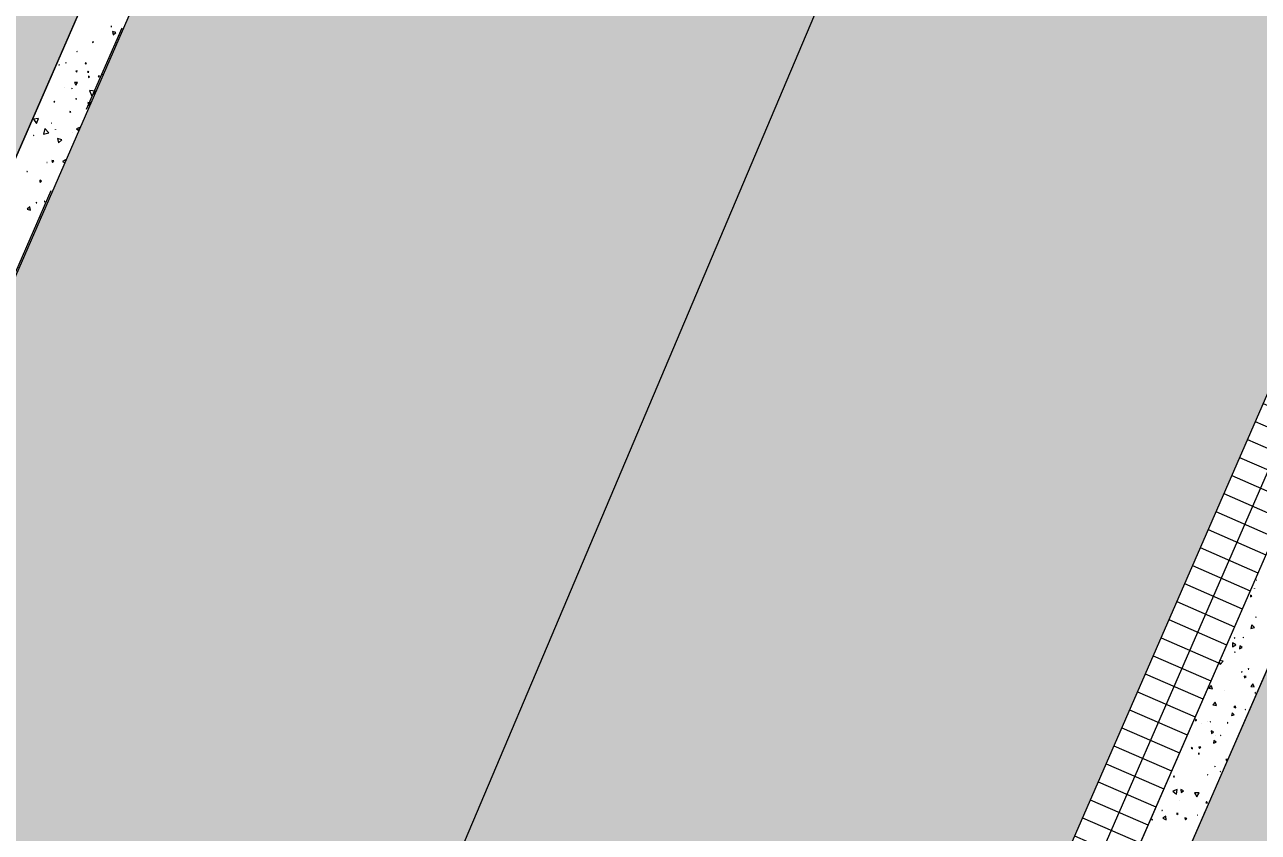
# Model space of a CAD drawing. Header units: millimetres. Extents: x -99530 to 1067232, y -97212 to 137997.
# Drawn here: x 72750 to 76674, y -26868 to -24299 of the extents above; entities that cross this region are included whole.
import ezdxf

# ---------------------------------------------------------------- set-up
doc = ezdxf.new("R2010")
doc.units = ezdxf.units.MM
doc.header["$MEASUREMENT"] = 0
doc.linetypes.add('Dashed', pattern=[564.444447, 282.222223, -282.222223])
for name, color, linetype, lineweight in [('New_A-20-M_Hard_Landscape-Phase 1_Pen_No__1', 7, 'Continuous', 13), ('New_A-20-M_Hard_Landscape-Phase 1_Pen_No__101', 252, 'Continuous', 15), ('New_A-20-M_Hard_Landscape-Phase 1_Pen_No__85', 8, 'Continuous', 20), ('New_A-20-M_Hard_Landscape-Phase 2_Pen_No__1', 7, 'Continuous', 13)]:
    doc.layers.add(name, color=color, linetype=linetype, lineweight=lineweight)
doc.layers.add('New_A-20-M_Hard_Landscape-Phase 1_Pen_No__142', color=7, linetype='Continuous', lineweight=0, true_color=0xeeeeee)
doc.layers.add('New_A-20-M_Hard_Landscape-Phase 1_Pen_No__145', color=7, linetype='Continuous', lineweight=0, true_color=0xa6a6a6)
doc.layers.add('New_A-20-M_Hard_Landscape-Phase 2', color=7, linetype='Continuous')
doc.styles.add('GENERATED_STYLE_4', font='')
doc.styles.get('GENERATED_STYLE_4').set_extended_font_data('Swis721 BT')
doc.dimstyles.new('GENERATED_STYLE__1', dxfattribs={"dimtxt": 250, "dimasz": 95, "dimexe": 0.18, "dimexo": 0, "dimgap": 0.09, "dimtad": 1, "dimdec": 0, "dimzin": 0, "dimdsep": 46, "dimtxsty": 'GENERATED_STYLE_4', "dimblk": 'ARROWHEAD_2', "dimblk1": 'ARROWHEAD_2', "dimblk2": 'ARROWHEAD_2', "dimcen": 0.09, "dimclrd": 7, "dimclre": 7, "dimclrt": 7, "dimadec": 0, "dimazin": 0, "dimtfac": 1, "dimtdec": 4, "dimtmove": 0, "dimatfit": 3, "dimfxl": 1, "dimtolj": 1, "dimtzin": 0, "dimarcsym": 0})

# ---------------------------------------------------------------- blocks, each defined once
blk = doc.blocks.new('*X178')
at = {"layer": 'New_A-20-M_Hard_Landscape-Phase 1_Pen_No__101', "linetype": 'Continuous'}
for p, q in [((76662, -26091.9), (76661.4, -26092.3)), ((76661.4, -26092.3), (76662, -26092.6)), ((76662, -26092.6), (76662, -26091.9)), ((76667.7, -26065.7), (76667.5, -26066.1)), ((76667.5, -26066.1), (76667.9, -26066.1)), ((76667.9, -26066.1), (76667.7, -26065.7)), ((76653.2, -26115.9), (76648.9, -26113.9)), ((76648.9, -26113.9), (76649.3, -26118.7)), ((76649.3, -26118.7), (76653.2, -26115.9)), ((76653.7, -26207.6), (76649.7, -26219.5)), ((76662, -26216.9), (76653.7, -26207.6)), ((76667, -26182.6), (76665.7, -26183.9)), ((76665.7, -26183.9), (76667.5, -26184.3)), ((76667.5, -26184.3), (76667, -26182.6)), ((76598.5, -26248.9), (76598, -26250.2)), ((76598, -26250.2), (76599.4, -26250.1)), ((76599.4, -26250.1), (76598.5, -26248.9)), ((76626, -26247.7), (76625.6, -26249.2)), ((76625.6, -26249.2), (76627.1, -26248.8)), ((76627.1, -26248.8), (76626, -26247.7)), ((76649.7, -26219.5), (76662, -26216.9)), ((76592.3, -26265.4), (76592, -26277.6)), ((76592, -26277.6), (76602.6, -26271.8)), ((76602.6, -26271.8), (76592.3, -26265.4)), ((76614.9, -26275.4), (76614.6, -26284.1)), ((76614.6, -26284.1), (76622.3, -26280)), ((76622.3, -26280), (76614.9, -26275.4)), ((76549.5, -26325), (76552.8, -26334.7)), ((76562.2, -26324.1), (76550.9, -26321.8)), ((76552.8, -26334.7), (76562.2, -26324.1)), ((76598.7, -26294.6), (76599.5, -26296.6)), ((76600.8, -26294.9), (76598.7, -26294.6)), ((76599.5, -26296.6), (76600.8, -26294.9)), ((76621.2, -26356.2), (76620.5, -26358.3)), ((76620.5, -26358.3), (76622.8, -26357.8)), ((76622.8, -26357.8), (76621.2, -26356.2)), ((76643, -26346.6), (76641.5, -26348.6)), ((76641.5, -26348.6), (76644, -26348.9)), ((76644, -26348.9), (76643, -26346.6)), ((76523.6, -26400.7), (76516.7, -26409.7)), ((76527.9, -26411.2), (76523.6, -26400.7)), ((76635.1, -26372.9), (76628.9, -26370.9)), ((76628.9, -26370.9), (76630.3, -26377.2)), ((76630.3, -26377.2), (76635.1, -26372.9)), ((76656.8, -26395.9), (76650.6, -26404.1)), ((76650.6, -26404.1), (76660.8, -26405.4)), ((76660.8, -26405.4), (76656.8, -26395.9)), ((76516.7, -26409.7), (76527.9, -26411.2)), ((76565.8, -26417.8), (76565.6, -26418)), ((76565.6, -26418), (76565.9, -26418.1)), ((76565.9, -26418.1), (76565.8, -26417.8)), ((76664.6, -26423), (76663.1, -26424.7)), ((76663.1, -26424.7), (76665.4, -26425.2)), ((76665.4, -26425.2), (76664.6, -26423)), ((76537.1, -26454), (76529.8, -26462.6)), ((76529.8, -26462.6), (76540.9, -26464.7)), ((76540.9, -26464.7), (76537.1, -26454)), ((76600.6, -26465.8), (76596.2, -26470.2)), ((76596.2, -26470.2), (76602.3, -26471.8)), ((76602.3, -26471.8), (76600.6, -26465.8)), ((76632.7, -26476.2), (76631.9, -26477.1)), ((76631.9, -26477.1), (76633.2, -26477.3)), ((76633.2, -26477.3), (76632.7, -26476.2)), ((76474.2, -26508.8), (76473.7, -26513.6)), ((76473.7, -26513.6), (76478.1, -26511.7)), ((76478.1, -26511.7), (76474.2, -26508.8)), ((76492.3, -26520.4), (76492.3, -26520.5)), ((76492.3, -26520.5), (76492.4, -26520.4)), ((76492.4, -26520.4), (76492.3, -26520.4)), ((76513.6, -26516.3), (76513.3, -26516.4)), ((76513.3, -26516.4), (76513.4, -26516.6)), ((76513.4, -26516.6), (76513.6, -26516.3)), ((76521.7, -26515.7), (76521.4, -26516.1)), ((76521.4, -26516.1), (76521.9, -26516.2)), ((76521.9, -26516.2), (76521.7, -26515.7)), ((76576.6, -26518.6), (76575.1, -26519.7)), ((76575.1, -26519.7), (76576.8, -26520.5)), ((76576.8, -26520.5), (76576.6, -26518.6)), ((76591.3, -26488.3), (76589, -26496.3)), ((76589, -26496.3), (76597, -26494.3)), ((76597, -26494.3), (76591.3, -26488.3)), ((76531.6, -26548.1), (76523.9, -26545.5)), ((76523.9, -26545.5), (76525.5, -26553.5)), ((76525.5, -26553.5), (76531.6, -26548.1)), ((76538.6, -26560.7), (76538.5, -26560.7)), ((76538.5, -26560.7), (76538.5, -26560.8)), ((76538.5, -26560.8), (76538.6, -26560.7)), ((76554.4, -26559.6), (76553.3, -26560)), ((76553.3, -26560), (76554.2, -26560.7)), ((76554.2, -26560.7), (76554.4, -26559.6)), ((76464, -26597.6), (76460.4, -26600.7)), ((76460.4, -26600.7), (76464.9, -26602.3)), ((76464.9, -26602.3), (76464, -26597.6)), ((76491.3, -26596.7), (76484.7, -26595.6)), ((76484.7, -26595.6), (76487.1, -26601.9)), ((76487.1, -26601.9), (76491.3, -26596.7)), ((76532.8, -26575.7), (76531.1, -26584.9)), ((76531.1, -26584.9), (76540, -26581.8)), ((76540, -26581.8), (76532.8, -26575.7)), ((76487.3, -26617.8), (76483.7, -26615.8)), ((76483.7, -26615.8), (76483.8, -26619.9)), ((76483.8, -26619.9), (76487.3, -26617.8)), ((76571.2, -26635.9), (76574.8, -26642.4)), ((76577.6, -26636), (76571.2, -26635.9)), ((76536.6, -26657.9), (76535.3, -26659.2)), ((76535.3, -26659.2), (76537.1, -26659.7)), ((76537.1, -26659.7), (76536.6, -26657.9)), ((76553.3, -26673.9), (76553, -26674.2)), ((76553, -26674.2), (76553.4, -26674.2)), ((76553.4, -26674.2), (76553.3, -26673.9)), ((76392.6, -26706.3), (76392.5, -26706.7)), ((76392.5, -26706.7), (76392.8, -26706.6)), ((76392.8, -26706.6), (76392.6, -26706.3)), ((76405.8, -26688.3), (76404.3, -26691.5)), ((76404.3, -26691.5), (76407.8, -26691.2)), ((76407.8, -26691.2), (76405.8, -26688.3)), ((76512.9, -26683.7), (76512.5, -26685)), ((76512.5, -26685), (76513.8, -26684.7)), ((76513.8, -26684.7), (76512.9, -26683.7)), ((76415.8, -26731.7), (76401.9, -26737.2)), ((76401.9, -26737.2), (76413.6, -26746.5)), ((76413.6, -26746.5), (76415.8, -26731.7)), ((76436.4, -26736.2), (76427.6, -26732.3)), ((76427.6, -26732.3), (76428.7, -26741.8)), ((76428.7, -26741.8), (76436.4, -26736.2)), ((76485.8, -26741.9), (76470.7, -26742.7)), ((76470.7, -26742.7), (76478.9, -26755.3)), ((76478.9, -26755.3), (76485.8, -26741.9)), ((76369.1, -26798.7), (76367.1, -26798.2)), ((76367.1, -26798.2), (76367.7, -26800.2)), ((76367.7, -26800.2), (76369.1, -26798.7)), ((76423.6, -26765.9), (76423.3, -26765.9)), ((76423.3, -26765.9), (76423.4, -26766.2)), ((76423.4, -26766.2), (76423.6, -26765.9)), ((76509.7, -26769.5), (76506.8, -26773.9)), ((76506.8, -26773.9), (76512, -26774.3)), ((76512, -26774.3), (76509.7, -26769.5)), ((76336.2, -26826.4), (76335.3, -26827.8)), ((76335.3, -26827.8), (76337, -26827.8)), ((76337, -26827.8), (76336.2, -26826.4)), ((76380.3, -26816.6), (76370.5, -26822.6)), ((76370.5, -26822.6), (76380.6, -26828.1)), ((76380.6, -26828.1), (76380.3, -26816.6)), ((76414.4, -26807.1), (76415.3, -26811.5)), ((76418.7, -26808.5), (76414.4, -26807.1)), ((76415.3, -26811.5), (76418.7, -26808.5)), ((76446.5, -26823.7), (76440.8, -26822.1)), ((76440.8, -26822.1), (76442.2, -26827.9)), ((76442.2, -26827.9), (76446.5, -26823.7)), ((76481.3, -26813.1), (76481.1, -26813)), ((76481.1, -26813), (76481.1, -26813.2)), ((76481.1, -26813.2), (76481.3, -26813.1)), ((76500.4, -26805.3), (76500.4, -26805.4)), ((76500.4, -26805.4), (76500.5, -26805.3)), ((76500.5, -26805.3), (76500.4, -26805.3))]:
    blk.add_line(p, q, dxfattribs=at)
blk = doc.blocks.new('Fill_1_1', base_point=(0, 0))
at = {"layer": 'New_A-20-M_Hard_Landscape-Phase 1_Pen_No__1', "linetype": 'Continuous'}
for p, q in [((78759.7, -21256.4), (71121.1, -38774.2)), ((71258.6, -38834.1), (78897.2, -21316.3))]:
    blk.add_line(p, q, dxfattribs=at)
at = {"layer": 'New_A-20-M_Hard_Landscape-Phase 1_Pen_No__101', "linetype": 'Continuous'}
blk.add_blockref('*X178', (0, 0), dxfattribs=at)
blk = doc.blocks.new('*X182')
at = {"layer": 'New_A-20-M_Hard_Landscape-Phase 1_Pen_No__101', "linetype": 'Continuous'}
for p, q in [((73025.9, -24304.2), (73024.5, -24305.7)), ((73024.5, -24305.7), (73026.6, -24306.1)), ((73026.6, -24306.1), (73025.9, -24304.2)), ((73040.3, -24324.5), (73030, -24320.7)), ((73030, -24320.7), (73031.8, -24331.5)), ((73031.8, -24331.5), (73040.3, -24324.5)), ((72967.5, -24353), (72966.4, -24355.6)), ((72966.4, -24355.6), (72969.3, -24355.2)), ((72969.3, -24355.2), (72967.5, -24353)), ((72871.1, -24381.3), (72871.3, -24381.7)), ((72871.5, -24381.3), (72871.1, -24381.3)), ((72871.3, -24381.7), (72871.5, -24381.3)), ((72916, -24383.8), (72915.7, -24384.7)), ((72915.7, -24384.7), (72916.7, -24384.5)), ((72916.7, -24384.5), (72916, -24383.8)), ((72860.7, -24426.9), (72859.1, -24427.2)), ((72859.1, -24427.2), (72860.3, -24428.4)), ((72860.3, -24428.4), (72860.7, -24426.9)), ((72881.8, -24420.1), (72881, -24421)), ((72881, -24421), (72882.2, -24421.3)), ((72882.2, -24421.3), (72881.8, -24420.1)), ((72943.6, -24419.7), (72942.3, -24424.3)), ((72942.3, -24424.3), (72946.9, -24423)), ((72946.9, -24423), (72943.6, -24419.7)), ((72918.5, -24483.6), (72908.6, -24483.5)), ((72908.6, -24483.5), (72913.4, -24492.1)), ((72917.4, -24445.9), (72913.3, -24446.9)), ((72913.3, -24446.9), (72916.2, -24450)), ((72913.4, -24492.1), (72918.5, -24483.6)), ((72916.2, -24450), (72917.4, -24445.9)), ((72951.7, -24447.3), (72950.4, -24450.6)), ((72950.4, -24450.6), (72953.9, -24450.1)), ((72953.9, -24450.1), (72951.7, -24447.3)), ((72953.2, -24462.8), (72953.1, -24466.9)), ((72953.1, -24466.9), (72956.7, -24464.9)), ((72956.7, -24464.9), (72953.2, -24462.8)), ((72985.8, -24460.6), (72983.5, -24464.8)), ((72983.5, -24464.8), (72988.3, -24464.6)), ((72988.3, -24464.6), (72985.8, -24460.6)), ((72998, -24456.5), (72995.8, -24455.6)), ((72995.8, -24455.6), (72996.2, -24458)), ((72996.2, -24458), (72998, -24456.5)), ((72877, -24498.1), (72876.7, -24498.5)), ((72876.7, -24498.5), (72877.2, -24498.5)), ((72877.2, -24498.5), (72877, -24498.1)), ((72901.1, -24501.1), (72899.7, -24502.7)), ((72899.7, -24502.7), (72901.7, -24503)), ((72901.7, -24503), (72901.1, -24501.1)), ((72956.2, -24508.8), (72963.6, -24526.4)), ((72975.1, -24511.2), (72956.2, -24508.8)), ((72963.6, -24526.4), (72975.1, -24511.2)), ((72844.9, -24542.5), (72843.3, -24544.3)), ((72843.3, -24544.3), (72845.7, -24544.8)), ((72845.7, -24544.8), (72844.9, -24542.5)), ((72913.7, -24533.9), (72912.7, -24535.8)), ((72912.7, -24535.8), (72914.9, -24535.8)), ((72914.9, -24535.8), (72913.7, -24533.9)), ((72960.8, -24547.7), (72951.1, -24546.6)), ((72951.1, -24546.6), (72955.2, -24556)), ((72955.2, -24556), (72960.1, -24549.3)), ((72794.4, -24598.3), (72777.9, -24600.1)), ((72777.9, -24600.1), (72787.6, -24613.5)), ((72787.6, -24613.5), (72794.4, -24598.3)), ((72896.9, -24576.6), (72894.1, -24575.6)), ((72894.1, -24575.6), (72894.6, -24578.6)), ((72894.6, -24578.6), (72896.9, -24576.6)), ((72814.6, -24629.9), (72809.6, -24647.3)), ((72827.2, -24642.9), (72814.6, -24629.9)), ((72836.1, -24612.4), (72836, -24612.3)), ((72836, -24612.3), (72836, -24612.4)), ((72836, -24612.4), (72836.1, -24612.4)), ((72848, -24632.2), (72848, -24632.5)), ((72848.2, -24632.4), (72848, -24632.2)), ((72848, -24632.5), (72848.2, -24632.4)), ((72924.2, -24626.9), (72915.3, -24630.9)), ((72915.3, -24630.9), (72922.3, -24636)), ((72923.5, -24633.2), (72924.2, -24626.9)), ((72779.2, -24651.9), (72778.4, -24651.8)), ((72778.4, -24651.8), (72778.8, -24652.5)), ((72778.8, -24652.5), (72779.2, -24651.9)), ((72809.6, -24647.3), (72827.2, -24642.9)), ((72868.5, -24666.1), (72855.1, -24661)), ((72855.1, -24661), (72857.5, -24675.2)), ((72857.5, -24675.2), (72868.5, -24666.1)), ((72903.3, -24642.1), (72903, -24642.6)), ((72903, -24642.6), (72903.6, -24642.6)), ((72903.6, -24642.6), (72903.3, -24642.1)), ((72821.3, -24737.7), (72821.1, -24737.7)), ((72821.1, -24737.7), (72821.3, -24737.9)), ((72821.3, -24737.9), (72821.3, -24737.7)), ((72836.2, -24731.6), (72838.8, -24737.2)), ((72842.4, -24732.1), (72836.2, -24731.6)), ((72838.8, -24737.2), (72842.4, -24732.1)), ((72880.1, -24729.7), (72870.5, -24734.3)), ((72870.5, -24734.3), (72877.4, -24739)), ((72879.7, -24733.6), (72880.1, -24729.7)), ((72757.8, -24764.9), (72757.2, -24766.5)), ((72757.2, -24766.5), (72758.9, -24766.3)), ((72758.9, -24766.3), (72757.8, -24764.9)), ((72798.2, -24794.2), (72798.1, -24800)), ((72798.1, -24800), (72803.2, -24797.2)), ((72803.2, -24797.2), (72798.2, -24794.2)), ((72852.4, -24796.4), (72852.3, -24796.4)), ((72852.3, -24796.4), (72852.3, -24796.5)), ((72787.2, -24863.8), (72786.6, -24866.2)), ((72786.6, -24866.2), (72788.9, -24865.5)), ((72788.9, -24865.5), (72787.2, -24863.8)), ((72814.2, -24860.2), (72812.6, -24861.7)), ((72812.6, -24861.7), (72814.7, -24862.4)), ((72814.7, -24862.4), (72814.2, -24860.2)), ((72766.2, -24878.6), (72757.9, -24886.1)), ((72757.9, -24886.1), (72768.6, -24889.5)), ((72768.6, -24889.5), (72766.2, -24878.6)), ((72802.1, -24910.6), (72800.7, -24913.1)), ((72800.7, -24913.1), (72801.5, -24913.1)), ((72802.4, -24911.1), (72802.1, -24910.6)), ((72775.4, -24958.8), (72774.9, -24958.8)), ((72774.9, -24958.8), (72775.2, -24959.3)), ((72775.2, -24959.3), (72775.4, -24958.8))]:
    blk.add_line(p, q, dxfattribs=at)
blk = doc.blocks.new('Fill_3_1', base_point=(0, 0))
at = {"layer": 'New_A-20-M_Hard_Landscape-Phase 1_Pen_No__1', "linetype": 'Continuous'}
for p, q in [((69664.3, -31732.2), (74955.7, -19597.6)), ((75093.2, -19657.5), (69804.9, -31785.1))]:
    blk.add_line(p, q, dxfattribs=at)
at = {"layer": 'New_A-20-M_Hard_Landscape-Phase 1_Pen_No__101', "linetype": 'Continuous'}
blk.add_blockref('*X182', (0, 0), dxfattribs=at)
blk = doc.blocks.new('*D440')
at = {"layer": 'New_A-20-M_Hard_Landscape-Phase 2_Pen_No__1', "linetype": 'Continuous'}
for p, q in [((76409.7, -21719), (76322.7, -21603.8)), ((76390, -21605.1), (76366.2, -21661.4)), ((76279.9, -21624.8), (76452.5, -21697.9)), ((76366.2, -21661.4), (71173.1, -33925.7)), ((71086.8, -33889.2), (71259.4, -33962.3)), ((71129.6, -33868.1), (71216.6, -33983.3)), ((71173.1, -33925.7), (71149.3, -33982))]:
    blk.add_line(p, q, dxfattribs=at)
at = {"layer": 'New_A-20-M_Hard_Landscape-Phase 2_Pen_No__1', "insert": (74026.2, -27316), "char_height": 250, "attachment_point": 7, "rotation": 247.0508, "style": 'GENERATED_STYLE_4'}
blk.add_mtext('\\A1;{\\fSwis721 BT|b0|i0|c0|p34;13,318}', dxfattribs=at)
blk = doc.blocks.new('ARROWHEAD_2')
at = {"color": 0, "linetype": 'Continuous', "lineweight": 0}
for p, q in [((-0.378, -0.655), (0.378, 0.655)), ((0, 0), (-1, 0))]:
    blk.add_line(p, q, dxfattribs=at)

msp = doc.modelspace()

# ---------------------------------------------------------------- hatches: boundary and pattern name
at = {"layer": 'New_A-20-M_Hard_Landscape-Phase 1_Pen_No__101', "linetype": 'Continuous'}
h = msp.add_hatch(dxfattribs=at)
h.set_pattern_fill('Long_Brick___Stack_Bond__38', color=256, style=0, pattern_type=2)
h.set_pattern_definition([(336.4404, (75756.66, -27893.16), (24.9814, 57.2903), []), (66.4404, (75756.66, -27893.16), (-229.161, 99.926), [])])
h.paths.add_polyline_path([(78759.7, -21256.4), (72936.9, -34609.9), (72753.6, -34530), (78576.4, -21176.4)])
at = {"layer": 'New_A-20-M_Hard_Landscape-Phase 1_Pen_No__142', "linetype": 'Continuous'}
msp.add_hatch(color=256, dxfattribs=at).paths.add_polyline_path([(67991.3, -35944.4), (71657.9, -37543.2), (72936.9, -34609.9), (72753.6, -34530), (78576.4, -21176.4), (75093.2, -19657.5), (69804.9, -31785.1), (70063.3, -31882.1), (69849.5, -32451.1), (69561.7, -32343)])
at = {"layer": 'New_A-20-M_Hard_Landscape-Phase 1_Pen_No__145', "linetype": 'Continuous'}
h = msp.add_hatch(dxfattribs=at)
h.set_pattern_fill('Block___Running_Bond_0001', color=256, style=0, pattern_type=2)
h.set_pattern_definition([(336.4404, (73840.3, -14681.03), (79.9405, 183.329), []), (66.4404, (73840.3, -14681.03), (-274.9935, 119.9108), [200, -200]), (66.4404, (74057.75, -14557.66), (-274.9935, 119.9108), [200, -200])])
h.paths.add_polyline_path([(62885.5, -33743.2), (71619.8, -13712.8), (73840.3, -14681), (72217.9, -18401.6), (74955.7, -19597.6), (69664.3, -31732.2), (69494.3, -31668.4), (69280.5, -32237.3), (69421.1, -32290.2), (69132.8, -32951.1), (68399.5, -32631.4), (67111.2, -35585.9)])
at = {"layer": 'New_A-20-M_Hard_Landscape-Phase 1_Pen_No__85', "linetype": 'Continuous', "lineweight": 0, "true_color": 0x202020}
msp.add_hatch(color=179, dxfattribs=at).paths.add_polyline_path([(73094.4, -34624.1), (78897.2, -21316.3), (83216.9, -23199.9), (78407.1, -34230.3), (78498.8, -34270.2), (77505.4, -36548.4), (73840.7, -34950.5)])

# ---------------------------------------------------------------- linework, layer by layer
at = {"layer": 'New_A-20-M_Hard_Landscape-Phase 1_Pen_No__1', "linetype": 'Dashed'}
msp.add_line((75090.5, -19654.2), (69799, -31782.8), dxfattribs=at)
at = {"layer": 'New_A-20-M_Hard_Landscape-Phase 1_Pen_No__1', "linetype": 'Continuous', "flags": 128}
for points in [[(62885.5, -33743.2), (71619.8, -13712.8), (73840.3, -14681), (72217.9, -18401.6), (74955.7, -19597.6), (69664.3, -31732.2), (69494.3, -31668.4), (69280.5, -32237.3), (69421.1, -32290.2), (69132.8, -32951.1), (68399.5, -32631.4), (67111.2, -35585.9)], [(78759.7, -21256.4), (72936.9, -34609.9), (72753.6, -34530), (78576.4, -21176.4)], [(73094.4, -34624.1), (78897.2, -21316.3), (83216.9, -23199.9), (78407.1, -34230.3), (78498.8, -34270.2), (77505.4, -36548.4), (73840.7, -34950.5)]]:
    msp.add_lwpolyline(points, close=True, dxfattribs=at)

# ---------------------------------------------------------------- block references
at = {"layer": 'New_A-20-M_Hard_Landscape-Phase 1_Pen_No__101', "linetype": 'Continuous'}
for name in ['Fill_3_1', 'Fill_1_1']:
    msp.add_blockref(name, (0, 0), dxfattribs=at)

# ---------------------------------------------------------------- dimensions: what is measured, and where the dimension line sits
at = {"layer": 'New_A-20-M_Hard_Landscape-Phase 2', "linetype": 'Continuous'}
dim = msp.add_linear_dim(base=(71173.1, -33925.7), p1=(76666.1, -21788.4), p2=(71473, -34052.7), angle=247.0508, dimstyle='GENERATED_STYLE__1', dxfattribs=at)
dim.commit()
dim.dimension.update_dxf_attribs({"geometry": '*D440', "text_midpoint": (73930.8, -27861.7), "dimtype": 160, "text_rotation": 247.0508})

doc.saveas('drawing.dxf')
